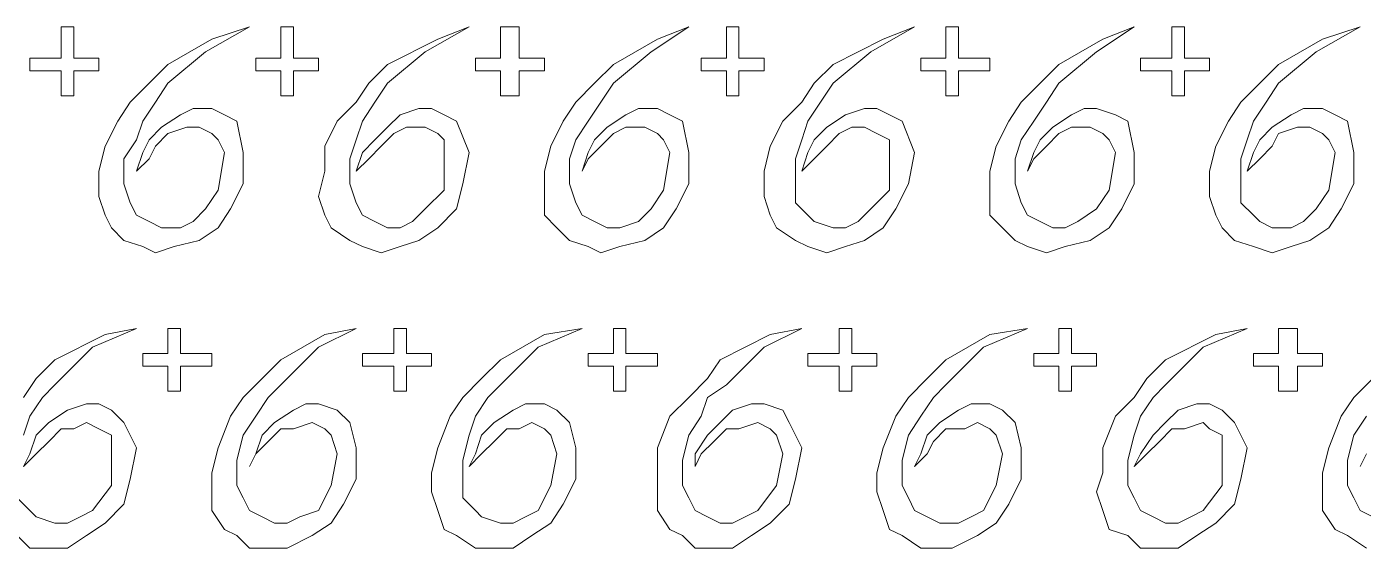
# Model space of a CAD drawing. Extents: x -66030 to 95157, y -13132 to 45879.
# Drawn here: x -3528 to -2696, y 27216 to 27540 of the extents above; entities that cross this region are included whole.
import ezdxf

# ---------------------------------------------------------------- set-up
doc = ezdxf.new("R2010")
doc.units = 0
doc.header["$LTSCALE"] = 100
doc.header["$MEASUREMENT"] = 0
doc.layers.get('0').update_dxf_attribs({"linetype": 'CONTINUOUS'})

msp = doc.modelspace()

# ---------------------------------------------------------------- linework, layer by layer
at = {"lineweight": 0}
for points in [[(-3525.73, 27520.41), (-3517.92, 27520.41), (-3506.2, 27520.41), (-3506.2, 27532.13), (-3506.2, 27539.94), (-3502.29, 27539.94), (-3498.39, 27539.94), (-3498.39, 27532.13), (-3498.39, 27520.41), (-3490.57, 27520.41), (-3482.76, 27520.41), (-3482.76, 27516.5), (-3482.76, 27512.6), (-3490.57, 27512.6), (-3498.39, 27512.6), (-3498.39, 27504.79), (-3498.39, 27496.97), (-3502.29, 27496.97), (-3506.2, 27496.97), (-3506.2, 27504.79), (-3506.2, 27512.6), (-3517.92, 27512.6), (-3525.73, 27512.6), (-3525.73, 27516.5), (-3525.73, 27520.41)], [(-3459.33, 27450.1), (-3451.51, 27457.91), (-3447.61, 27465.73), (-3439.8, 27473.54), (-3428.08, 27477.44), (-3420.27, 27477.44), (-3412.45, 27473.54), (-3408.55, 27469.63), (-3404.64, 27461.82), (-3408.55, 27438.38), (-3416.36, 27426.67), (-3424.17, 27418.85), (-3431.98, 27414.95), (-3443.7, 27414.95), (-3451.51, 27418.85), (-3459.33, 27422.76), (-3463.23, 27430.57), (-3467.14, 27442.29), (-3467.14, 27457.91), (-3459.33, 27469.63), (-3455.42, 27481.35), (-3447.61, 27493.07), (-3439.8, 27504.79), (-3416.36, 27524.32), (-3389.02, 27539.94), (-3412.45, 27532.13), (-3439.8, 27516.5), (-3451.51, 27504.79), (-3463.23, 27493.07), (-3471.04, 27481.35), (-3478.86, 27465.73), (-3482.76, 27450.1), (-3482.76, 27434.48), (-3478.86, 27422.76), (-3474.95, 27414.95), (-3467.14, 27407.14), (-3455.42, 27403.23), (-3447.61, 27399.32), (-3435.89, 27403.23), (-3420.27, 27407.14), (-3408.55, 27414.95), (-3400.74, 27426.67), (-3392.92, 27442.29), (-3392.92, 27461.82), (-3396.83, 27481.35), (-3404.64, 27485.26), (-3412.45, 27489.16), (-3424.17, 27489.16), (-3431.98, 27485.26), (-3443.7, 27477.44), (-3451.51, 27469.63), (-3455.42, 27461.82), (-3459.33, 27450.1)], [(-3385.11, 27520.41), (-3377.3, 27520.41), (-3369.49, 27520.41), (-3369.49, 27532.13), (-3369.49, 27539.94), (-3365.58, 27539.94), (-3361.68, 27539.94), (-3361.68, 27532.13), (-3361.68, 27520.41), (-3353.86, 27520.41), (-3346.05, 27520.41), (-3346.05, 27516.5), (-3346.05, 27512.6), (-3353.86, 27512.6), (-3361.68, 27512.6), (-3361.68, 27504.79), (-3361.68, 27496.97), (-3365.58, 27496.97), (-3369.49, 27496.97), (-3369.49, 27504.79), (-3369.49, 27512.6), (-3377.3, 27512.6), (-3385.11, 27512.6), (-3385.11, 27516.5), (-3385.11, 27520.41)], [(-3322.62, 27450.1), (-3314.81, 27457.91), (-3306.99, 27465.73), (-3299.18, 27473.54), (-3291.37, 27477.44), (-3279.65, 27477.44), (-3271.84, 27473.54), (-3267.93, 27469.63), (-3267.93, 27461.82), (-3267.93, 27438.38), (-3279.65, 27426.67), (-3287.46, 27418.85), (-3295.28, 27414.95), (-3303.09, 27414.95), (-3310.9, 27418.85), (-3318.71, 27422.76), (-3322.62, 27430.57), (-3326.52, 27442.29), (-3326.52, 27457.91), (-3322.62, 27469.63), (-3318.71, 27481.35), (-3310.9, 27493.07), (-3303.09, 27504.79), (-3279.65, 27524.32), (-3252.31, 27539.94), (-3271.84, 27532.13), (-3303.09, 27516.5), (-3314.81, 27504.79), (-3322.62, 27493.07), (-3334.34, 27481.35), (-3342.15, 27465.73), (-3342.15, 27450.1), (-3346.05, 27434.48), (-3342.15, 27422.76), (-3338.24, 27414.95), (-3326.52, 27407.14), (-3318.71, 27403.23), (-3306.99, 27399.32), (-3295.28, 27403.23), (-3283.56, 27407.14), (-3271.84, 27414.95), (-3260.12, 27426.67), (-3256.22, 27442.29), (-3252.31, 27461.82), (-3260.12, 27481.35), (-3267.93, 27485.26), (-3275.75, 27489.16), (-3283.56, 27489.16), (-3295.28, 27485.26), (-3303.09, 27477.44), (-3310.9, 27469.63), (-3318.71, 27461.82), (-3322.62, 27450.1)], [(-3248.4, 27520.41), (-3240.59, 27520.41), (-3232.78, 27520.41), (-3232.78, 27532.13), (-3232.78, 27539.94), (-3228.87, 27539.94), (-3221.06, 27539.94), (-3221.06, 27532.13), (-3221.06, 27520.41), (-3213.25, 27520.41), (-3205.44, 27520.41), (-3205.44, 27516.5), (-3205.44, 27512.6), (-3213.25, 27512.6), (-3221.06, 27512.6), (-3221.06, 27504.79), (-3221.06, 27496.97), (-3228.87, 27496.97), (-3232.78, 27496.97), (-3232.78, 27504.79), (-3232.78, 27512.6), (-3240.59, 27512.6), (-3248.4, 27512.6), (-3248.4, 27516.5), (-3248.4, 27520.41)], [(-3182, 27450.1), (-3178.1, 27457.91), (-3170.28, 27465.73), (-3162.47, 27473.54), (-3154.66, 27477.44), (-3142.94, 27477.44), (-3135.13, 27473.54), (-3131.22, 27469.63), (-3127.32, 27461.82), (-3131.22, 27438.38), (-3139.04, 27426.67), (-3146.85, 27418.85), (-3158.57, 27414.95), (-3166.38, 27414.95), (-3174.19, 27418.85), (-3182, 27422.76), (-3185.91, 27430.57), (-3189.81, 27442.29), (-3189.81, 27457.91), (-3185.91, 27469.63), (-3178.1, 27481.35), (-3170.28, 27493.07), (-3162.47, 27504.79), (-3139.04, 27524.32), (-3115.6, 27539.94), (-3135.13, 27532.13), (-3162.47, 27516.5), (-3174.19, 27504.79), (-3185.91, 27493.07), (-3193.72, 27481.35), (-3201.53, 27465.73), (-3205.44, 27450.1), (-3205.44, 27434.48), (-3205.44, 27422.76), (-3197.63, 27414.95), (-3189.81, 27407.14), (-3178.1, 27403.23), (-3170.28, 27399.32), (-3158.57, 27403.23), (-3142.94, 27407.14), (-3131.22, 27414.95), (-3123.41, 27426.67), (-3115.6, 27442.29), (-3115.6, 27461.82), (-3119.51, 27481.35), (-3127.32, 27485.26), (-3135.13, 27489.16), (-3146.85, 27489.16), (-3154.66, 27485.26), (-3166.38, 27477.44), (-3174.19, 27469.63), (-3178.1, 27461.82), (-3182, 27450.1)], [(-3107.79, 27520.41), (-3099.98, 27520.41), (-3092.17, 27520.41), (-3092.17, 27532.13), (-3092.17, 27539.94), (-3088.26, 27539.94), (-3084.35, 27539.94), (-3084.35, 27532.13), (-3084.35, 27520.41), (-3076.54, 27520.41), (-3068.73, 27520.41), (-3068.73, 27516.5), (-3068.73, 27512.6), (-3076.54, 27512.6), (-3084.35, 27512.6), (-3084.35, 27504.79), (-3084.35, 27496.97), (-3088.26, 27496.97), (-3092.17, 27496.97), (-3092.17, 27504.79), (-3092.17, 27512.6), (-3099.98, 27512.6), (-3107.79, 27512.6), (-3107.79, 27516.5), (-3107.79, 27520.41)], [(-3045.29, 27450.1), (-3037.48, 27457.91), (-3029.67, 27465.73), (-3021.86, 27473.54), (-3014.05, 27477.44), (-3006.23, 27477.44), (-2998.42, 27473.54), (-2990.61, 27469.63), (-2990.61, 27461.82), (-2990.61, 27438.38), (-3002.33, 27426.67), (-3010.14, 27418.85), (-3017.95, 27414.95), (-3025.76, 27414.95), (-3037.48, 27418.85), (-3041.39, 27422.76), (-3049.2, 27430.57), (-3049.2, 27442.29), (-3049.2, 27457.91), (-3045.29, 27469.63), (-3041.39, 27481.35), (-3033.58, 27493.07), (-3025.76, 27504.79), (-3002.33, 27524.32), (-2974.99, 27539.94), (-2994.52, 27532.13), (-3025.76, 27516.5), (-3037.48, 27504.79), (-3045.29, 27493.07), (-3057.01, 27481.35), (-3064.82, 27465.73), (-3068.73, 27450.1), (-3068.73, 27434.48), (-3064.82, 27422.76), (-3060.92, 27414.95), (-3049.2, 27407.14), (-3041.39, 27403.23), (-3029.67, 27399.32), (-3017.95, 27403.23), (-3006.23, 27407.14), (-2994.52, 27414.95), (-2986.7, 27426.67), (-2978.89, 27442.29), (-2974.99, 27461.82), (-2982.8, 27481.35), (-2990.61, 27485.26), (-2998.42, 27489.16), (-3006.23, 27489.16), (-3017.95, 27485.26), (-3029.67, 27477.44), (-3037.48, 27469.63), (-3041.39, 27461.82), (-3045.29, 27450.1)], [(-2971.08, 27520.41), (-2963.27, 27520.41), (-2955.46, 27520.41), (-2955.46, 27532.13), (-2955.46, 27539.94), (-2951.55, 27539.94), (-2947.64, 27539.94), (-2947.64, 27532.13), (-2947.64, 27520.41), (-2935.93, 27520.41), (-2928.11, 27520.41), (-2928.11, 27516.5), (-2928.11, 27512.6), (-2935.93, 27512.6), (-2947.64, 27512.6), (-2947.64, 27504.79), (-2947.64, 27496.97), (-2951.55, 27496.97), (-2955.46, 27496.97), (-2955.46, 27504.79), (-2955.46, 27512.6), (-2963.27, 27512.6), (-2971.08, 27512.6), (-2971.08, 27516.5), (-2971.08, 27520.41)], [(-2904.68, 27450.1), (-2900.77, 27457.91), (-2892.96, 27465.73), (-2885.15, 27473.54), (-2877.34, 27477.44), (-2865.62, 27477.44), (-2857.81, 27473.54), (-2853.9, 27469.63), (-2850, 27461.82), (-2853.9, 27438.38), (-2861.71, 27426.67), (-2873.43, 27418.85), (-2881.24, 27414.95), (-2889.05, 27414.95), (-2896.87, 27418.85), (-2904.68, 27422.76), (-2908.58, 27430.57), (-2912.49, 27442.29), (-2912.49, 27457.91), (-2908.58, 27469.63), (-2900.77, 27481.35), (-2892.96, 27493.07), (-2885.15, 27504.79), (-2861.71, 27524.32), (-2838.28, 27539.94), (-2857.81, 27532.13), (-2885.15, 27516.5), (-2896.87, 27504.79), (-2908.58, 27493.07), (-2916.4, 27481.35), (-2924.21, 27465.73), (-2928.11, 27450.1), (-2928.11, 27434.48), (-2928.11, 27422.76), (-2920.3, 27414.95), (-2912.49, 27407.14), (-2904.68, 27403.23), (-2892.96, 27399.32), (-2881.24, 27403.23), (-2865.62, 27407.14), (-2853.9, 27414.95), (-2846.09, 27426.67), (-2838.28, 27442.29), (-2838.28, 27461.82), (-2842.18, 27481.35), (-2850, 27485.26), (-2861.71, 27489.16), (-2869.53, 27489.16), (-2877.34, 27485.26), (-2889.05, 27477.44), (-2896.87, 27469.63), (-2900.77, 27461.82), (-2904.68, 27450.1)], [(-2834.37, 27520.41), (-2826.56, 27520.41), (-2814.84, 27520.41), (-2814.84, 27532.13), (-2814.84, 27539.94), (-2810.94, 27539.94), (-2807.03, 27539.94), (-2807.03, 27532.13), (-2807.03, 27520.41), (-2799.22, 27520.41), (-2791.41, 27520.41), (-2791.41, 27516.5), (-2791.41, 27512.6), (-2799.22, 27512.6), (-2807.03, 27512.6), (-2807.03, 27504.79), (-2807.03, 27496.97), (-2810.94, 27496.97), (-2814.84, 27496.97), (-2814.84, 27504.79), (-2814.84, 27512.6), (-2826.56, 27512.6), (-2834.37, 27512.6), (-2834.37, 27516.5), (-2834.37, 27520.41)], [(-2767.97, 27450.1), (-2760.16, 27457.91), (-2752.35, 27465.73), (-2748.44, 27473.54), (-2736.72, 27477.44), (-2728.91, 27477.44), (-2721.1, 27473.54), (-2717.19, 27469.63), (-2713.29, 27461.82), (-2717.19, 27438.38), (-2725, 27426.67), (-2732.82, 27418.85), (-2740.63, 27414.95), (-2752.35, 27414.95), (-2760.16, 27418.85), (-2764.06, 27422.76), (-2771.88, 27430.57), (-2771.88, 27442.29), (-2771.88, 27457.91), (-2767.97, 27469.63), (-2764.06, 27481.35), (-2756.25, 27493.07), (-2748.44, 27504.79), (-2725, 27524.32), (-2697.66, 27539.94), (-2721.1, 27532.13), (-2748.44, 27516.5), (-2760.16, 27504.79), (-2771.88, 27493.07), (-2779.69, 27481.35), (-2787.5, 27465.73), (-2791.41, 27450.1), (-2791.41, 27434.48), (-2787.5, 27422.76), (-2783.59, 27414.95), (-2775.78, 27407.14), (-2764.06, 27403.23), (-2752.35, 27399.32), (-2740.63, 27403.23), (-2728.91, 27407.14), (-2717.19, 27414.95), (-2709.38, 27426.67), (-2701.57, 27442.29), (-2701.57, 27461.82), (-2705.47, 27481.35), (-2713.29, 27485.26), (-2721.1, 27489.16), (-2732.82, 27489.16), (-2740.63, 27485.26), (-2752.35, 27477.44), (-2760.16, 27469.63), (-2764.06, 27461.82), (-2767.97, 27450.1)], [(-3455.42, 27336.83), (-3447.61, 27336.83), (-3439.8, 27336.83), (-3439.8, 27344.64), (-3439.8, 27352.45), (-3435.89, 27352.45), (-3431.98, 27352.45), (-3431.98, 27344.64), (-3431.98, 27336.83), (-3420.27, 27336.83), (-3412.45, 27336.83), (-3412.45, 27332.92), (-3412.45, 27329.02), (-3420.27, 27329.02), (-3431.98, 27329.02), (-3431.98, 27321.21), (-3431.98, 27313.39), (-3435.89, 27313.39), (-3439.8, 27313.39), (-3439.8, 27321.21), (-3439.8, 27329.02), (-3447.61, 27329.02), (-3455.42, 27329.02), (-3455.42, 27332.92), (-3455.42, 27336.83)], [(-3389.02, 27266.52), (-3385.11, 27274.33), (-3377.3, 27282.15), (-3369.49, 27289.96), (-3361.68, 27289.96), (-3349.96, 27293.86), (-3342.15, 27289.96), (-3338.24, 27286.05), (-3334.34, 27274.33), (-3338.24, 27254.8), (-3346.05, 27239.18), (-3357.77, 27235.27), (-3365.58, 27231.37), (-3373.39, 27231.37), (-3381.21, 27235.27), (-3389.02, 27239.18), (-3392.92, 27246.99), (-3396.83, 27254.8), (-3396.83, 27270.43), (-3392.92, 27286.05), (-3385.11, 27297.77), (-3377.3, 27309.49), (-3369.49, 27317.3), (-3346.05, 27340.74), (-3322.62, 27352.45), (-3342.15, 27348.55), (-3369.49, 27332.92), (-3381.21, 27321.21), (-3392.92, 27309.49), (-3400.74, 27297.77), (-3408.55, 27278.24), (-3412.45, 27262.62), (-3412.45, 27250.9), (-3412.45, 27239.18), (-3404.64, 27227.46), (-3396.83, 27223.56), (-3389.02, 27215.74), (-3377.3, 27215.74), (-3365.58, 27215.74), (-3349.96, 27223.56), (-3338.24, 27231.37), (-3330.43, 27243.09), (-3322.62, 27258.71), (-3322.62, 27278.24), (-3326.52, 27293.86), (-3334.34, 27301.68), (-3346.05, 27305.58), (-3353.86, 27305.58), (-3361.68, 27301.68), (-3373.39, 27293.86), (-3381.21, 27286.05), (-3385.11, 27274.33), (-3389.02, 27266.52)], [(-3318.71, 27336.83), (-3306.99, 27336.83), (-3299.18, 27336.83), (-3299.18, 27344.64), (-3299.18, 27352.45), (-3295.28, 27352.45), (-3291.37, 27352.45), (-3291.37, 27344.64), (-3291.37, 27336.83), (-3283.56, 27336.83), (-3275.75, 27336.83), (-3275.75, 27332.92), (-3275.75, 27329.02), (-3283.56, 27329.02), (-3291.37, 27329.02), (-3291.37, 27321.21), (-3291.37, 27313.39), (-3295.28, 27313.39), (-3299.18, 27313.39), (-3299.18, 27321.21), (-3299.18, 27329.02), (-3306.99, 27329.02), (-3318.71, 27329.02), (-3318.71, 27332.92), (-3318.71, 27336.83)], [(-3252.31, 27266.52), (-3244.5, 27274.33), (-3236.69, 27282.15), (-3228.87, 27289.96), (-3221.06, 27289.96), (-3213.25, 27293.86), (-3205.44, 27289.96), (-3201.53, 27286.05), (-3197.63, 27274.33), (-3201.53, 27254.8), (-3209.34, 27239.18), (-3217.16, 27235.27), (-3224.97, 27231.37), (-3232.78, 27231.37), (-3244.5, 27235.27), (-3248.4, 27239.18), (-3256.22, 27246.99), (-3256.22, 27254.8), (-3256.22, 27270.43), (-3252.31, 27286.05), (-3248.4, 27297.77), (-3240.59, 27309.49), (-3232.78, 27317.3), (-3209.34, 27340.74), (-3182, 27352.45), (-3205.44, 27348.55), (-3232.78, 27332.92), (-3244.5, 27321.21), (-3256.22, 27309.49), (-3264.03, 27297.77), (-3271.84, 27278.24), (-3275.75, 27262.62), (-3275.75, 27250.9), (-3271.84, 27239.18), (-3267.93, 27227.46), (-3260.12, 27223.56), (-3248.4, 27215.74), (-3236.69, 27215.74), (-3224.97, 27215.74), (-3213.25, 27223.56), (-3201.53, 27231.37), (-3193.72, 27243.09), (-3185.91, 27258.71), (-3185.91, 27278.24), (-3189.81, 27293.86), (-3197.63, 27301.68), (-3205.44, 27305.58), (-3217.16, 27305.58), (-3224.97, 27301.68), (-3236.69, 27293.86), (-3244.5, 27286.05), (-3248.4, 27274.33), (-3252.31, 27266.52)], [(-3178.1, 27336.83), (-3170.28, 27336.83), (-3162.47, 27336.83), (-3162.47, 27344.64), (-3162.47, 27352.45), (-3158.57, 27352.45), (-3154.66, 27352.45), (-3154.66, 27344.64), (-3154.66, 27336.83), (-3146.85, 27336.83), (-3135.13, 27336.83), (-3135.13, 27332.92), (-3135.13, 27329.02), (-3146.85, 27329.02), (-3154.66, 27329.02), (-3154.66, 27321.21), (-3154.66, 27313.39), (-3158.57, 27313.39), (-3162.47, 27313.39), (-3162.47, 27321.21), (-3162.47, 27329.02), (-3170.28, 27329.02), (-3178.1, 27329.02), (-3178.1, 27332.92), (-3178.1, 27336.83)], [(-3111.69, 27266.52), (-3107.79, 27274.33), (-3099.98, 27282.15), (-3092.17, 27289.96), (-3084.35, 27289.96), (-3072.64, 27293.86), (-3064.82, 27289.96), (-3060.92, 27286.05), (-3057.01, 27274.33), (-3060.92, 27254.8), (-3072.64, 27239.18), (-3080.45, 27235.27), (-3088.26, 27231.37), (-3096.07, 27231.37), (-3103.88, 27235.27), (-3111.69, 27239.18), (-3115.6, 27246.99), (-3119.51, 27254.8), (-3119.51, 27270.43), (-3115.6, 27286.05), (-3107.79, 27297.77), (-3103.88, 27309.49), (-3092.17, 27317.3), (-3068.73, 27340.74), (-3045.29, 27352.45), (-3064.82, 27348.55), (-3096.07, 27332.92), (-3103.88, 27321.21), (-3115.6, 27309.49), (-3127.32, 27297.77), (-3135.13, 27278.24), (-3135.13, 27262.62), (-3135.13, 27250.9), (-3135.13, 27239.18), (-3127.32, 27227.46), (-3119.51, 27223.56), (-3111.69, 27215.74), (-3099.98, 27215.74), (-3088.26, 27215.74), (-3076.54, 27223.56), (-3064.82, 27231.37), (-3053.11, 27243.09), (-3049.2, 27258.71), (-3045.29, 27278.24), (-3053.11, 27293.86), (-3057.01, 27301.68), (-3068.73, 27305.58), (-3076.54, 27305.58), (-3088.26, 27301.68), (-3096.07, 27293.86), (-3103.88, 27286.05), (-3111.69, 27274.33), (-3111.69, 27266.52)], [(-3041.39, 27336.83), (-3033.58, 27336.83), (-3021.86, 27336.83), (-3021.86, 27344.64), (-3021.86, 27352.45), (-3017.95, 27352.45), (-3014.05, 27352.45), (-3014.05, 27344.64), (-3014.05, 27336.83), (-3006.23, 27336.83), (-2998.42, 27336.83), (-2998.42, 27332.92), (-2998.42, 27329.02), (-3006.23, 27329.02), (-3014.05, 27329.02), (-3014.05, 27321.21), (-3014.05, 27313.39), (-3017.95, 27313.39), (-3021.86, 27313.39), (-3021.86, 27321.21), (-3021.86, 27329.02), (-3033.58, 27329.02), (-3041.39, 27329.02), (-3041.39, 27332.92), (-3041.39, 27336.83)], [(-2974.99, 27266.52), (-2967.17, 27274.33), (-2963.27, 27282.15), (-2955.46, 27289.96), (-2943.74, 27289.96), (-2935.93, 27293.86), (-2928.11, 27289.96), (-2924.21, 27286.05), (-2920.3, 27274.33), (-2924.21, 27254.8), (-2932.02, 27239.18), (-2939.83, 27235.27), (-2947.64, 27231.37), (-2959.36, 27231.37), (-2967.17, 27235.27), (-2974.99, 27239.18), (-2978.89, 27246.99), (-2982.8, 27254.8), (-2982.8, 27270.43), (-2978.89, 27286.05), (-2971.08, 27297.77), (-2963.27, 27309.49), (-2955.46, 27317.3), (-2932.02, 27340.74), (-2904.68, 27352.45), (-2928.11, 27348.55), (-2955.46, 27332.92), (-2967.17, 27321.21), (-2978.89, 27309.49), (-2986.7, 27297.77), (-2994.52, 27278.24), (-2998.42, 27262.62), (-2998.42, 27250.9), (-2994.52, 27239.18), (-2990.61, 27227.46), (-2982.8, 27223.56), (-2971.08, 27215.74), (-2963.27, 27215.74), (-2951.55, 27215.74), (-2935.93, 27223.56), (-2924.21, 27231.37), (-2916.4, 27243.09), (-2908.58, 27258.71), (-2908.58, 27278.24), (-2912.49, 27293.86), (-2920.3, 27301.68), (-2928.11, 27305.58), (-2939.83, 27305.58), (-2947.64, 27301.68), (-2959.36, 27293.86), (-2967.17, 27286.05), (-2971.08, 27274.33), (-2974.99, 27266.52)], [(-2900.77, 27336.83), (-2892.96, 27336.83), (-2885.15, 27336.83), (-2885.15, 27344.64), (-2885.15, 27352.45), (-2881.24, 27352.45), (-2877.34, 27352.45), (-2877.34, 27344.64), (-2877.34, 27336.83), (-2869.53, 27336.83), (-2861.71, 27336.83), (-2861.71, 27332.92), (-2861.71, 27329.02), (-2869.53, 27329.02), (-2877.34, 27329.02), (-2877.34, 27321.21), (-2877.34, 27313.39), (-2881.24, 27313.39), (-2885.15, 27313.39), (-2885.15, 27321.21), (-2885.15, 27329.02), (-2892.96, 27329.02), (-2900.77, 27329.02), (-2900.77, 27332.92), (-2900.77, 27336.83)], [(-2838.28, 27266.52), (-2830.47, 27274.33), (-2822.65, 27282.15), (-2814.84, 27289.96), (-2807.03, 27289.96), (-2795.31, 27293.86), (-2791.41, 27289.96), (-2783.59, 27286.05), (-2783.59, 27274.33), (-2783.59, 27254.8), (-2795.31, 27239.18), (-2803.12, 27235.27), (-2810.94, 27231.37), (-2818.75, 27231.37), (-2826.56, 27235.27), (-2834.37, 27239.18), (-2838.28, 27246.99), (-2842.18, 27254.8), (-2842.18, 27270.43), (-2838.28, 27286.05), (-2834.37, 27297.77), (-2826.56, 27309.49), (-2818.75, 27317.3), (-2795.31, 27340.74), (-2767.97, 27352.45), (-2787.5, 27348.55), (-2818.75, 27332.92), (-2830.47, 27321.21), (-2838.28, 27309.49), (-2850, 27297.77), (-2857.81, 27278.24), (-2857.81, 27262.62), (-2861.71, 27250.9), (-2857.81, 27239.18), (-2853.9, 27227.46), (-2842.18, 27223.56), (-2834.37, 27215.74), (-2822.65, 27215.74), (-2810.94, 27215.74), (-2799.22, 27223.56), (-2787.5, 27231.37), (-2775.78, 27243.09), (-2771.88, 27258.71), (-2767.97, 27278.24), (-2775.78, 27293.86), (-2783.59, 27301.68), (-2791.41, 27305.58), (-2799.22, 27305.58), (-2810.94, 27301.68), (-2818.75, 27293.86), (-2826.56, 27286.05), (-2834.37, 27274.33), (-2838.28, 27266.52)], [(-2764.06, 27336.83), (-2756.25, 27336.83), (-2748.44, 27336.83), (-2748.44, 27344.64), (-2748.44, 27352.45), (-2744.53, 27352.45), (-2736.72, 27352.45), (-2736.72, 27344.64), (-2736.72, 27336.83), (-2728.91, 27336.83), (-2721.1, 27336.83), (-2721.1, 27332.92), (-2721.1, 27329.02), (-2728.91, 27329.02), (-2736.72, 27329.02), (-2736.72, 27321.21), (-2736.72, 27313.39), (-2744.53, 27313.39), (-2748.44, 27313.39), (-2748.44, 27321.21), (-2748.44, 27329.02), (-2756.25, 27329.02), (-2764.06, 27329.02), (-2764.06, 27332.92), (-2764.06, 27336.83)]]:
    msp.add_lwpolyline(points, close=True, dxfattribs=at)
for points in [[(-3529.63, 27286.05), (-3525.73, 27297.77), (-3517.92, 27309.49), (-3510.1, 27317.3), (-3486.67, 27340.74), (-3459.33, 27352.45), (-3478.86, 27348.55), (-3510.1, 27332.92), (-3521.82, 27321.21), (-3529.63, 27309.49)], [(-2689.85, 27321.21), (-2701.57, 27309.49), (-2709.38, 27297.77), (-2717.19, 27278.24), (-2721.1, 27262.62), (-2721.1, 27250.9), (-2721.1, 27239.18), (-2713.29, 27227.46), (-2705.47, 27223.56), (-2693.76, 27215.74)], [(-3533.54, 27223.56), (-3525.73, 27215.74), (-3514.01, 27215.74), (-3502.29, 27215.74), (-3490.57, 27223.56), (-3478.86, 27231.37), (-3467.14, 27243.09), (-3463.23, 27258.71), (-3459.33, 27278.24), (-3467.14, 27293.86), (-3474.95, 27301.68), (-3482.76, 27305.58), (-3490.57, 27305.58), (-3502.29, 27301.68), (-3514.01, 27293.86), (-3521.82, 27286.05), (-3525.73, 27274.33), (-3529.63, 27266.52)], [(-2689.85, 27235.27), (-2697.66, 27239.18), (-2701.57, 27246.99), (-2705.47, 27254.8), (-2705.47, 27270.43), (-2701.57, 27286.05), (-2693.76, 27297.77)], [(-3529.63, 27266.52), (-3521.82, 27274.33), (-3514.01, 27282.15), (-3506.2, 27289.96), (-3498.39, 27289.96), (-3490.57, 27293.86), (-3482.76, 27289.96), (-3474.95, 27286.05), (-3474.95, 27274.33), (-3474.95, 27254.8), (-3486.67, 27239.18), (-3494.48, 27235.27), (-3502.29, 27231.37), (-3510.1, 27231.37), (-3521.82, 27235.27), (-3525.73, 27239.18), (-3533.54, 27246.99)], [(-2693.76, 27274.33), (-2697.66, 27266.52), (-2697.66, 27266.52), (-2693.76, 27274.33)]]:
    msp.add_lwpolyline(points, dxfattribs=at)

doc.saveas('drawing.dxf')
